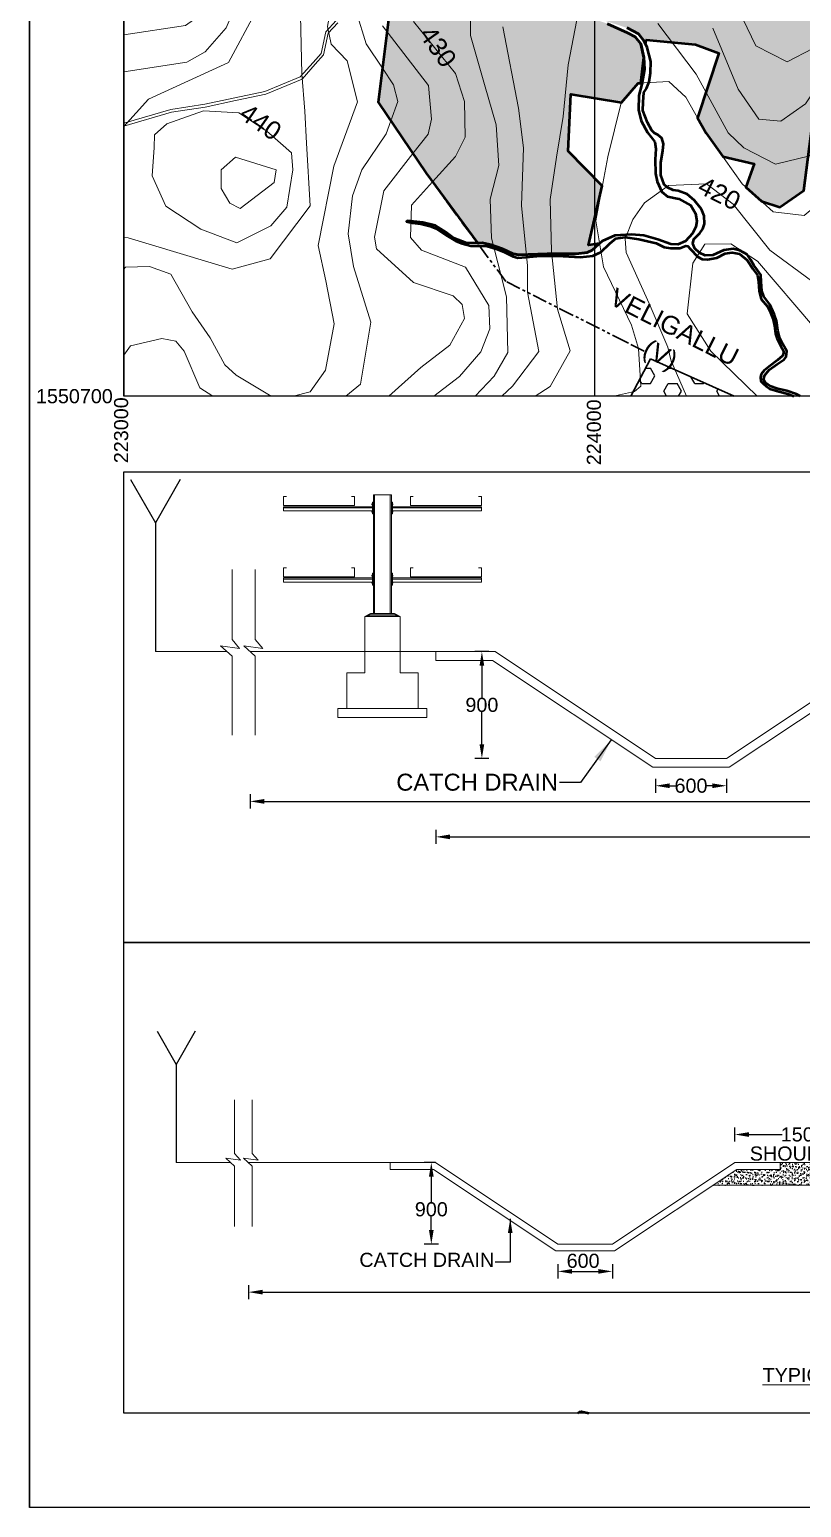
# Model space of a CAD drawing. Header units: metres. Extents: x 32505 to 230200, y 224018 to 1564544.
# Drawn here: x 222800 to 224439, y 1548340 to 1551479 of the extents above; entities that cross this region are included whole.
import ezdxf

# ---------------------------------------------------------------- set-up
doc = ezdxf.new("R2010")
doc.units = ezdxf.units.M
doc.header["$PDMODE"] = 1
doc.header["$PDSIZE"] = -15
doc.linetypes.add('PHANTOM2', pattern=[1.25, 0.625, -0.125, 0.125, -0.125, 0.125, -0.125])
for name, color, linetype, lineweight in [('10 M CONTOUR', 8, 'Continuous', 9), ('2 M CONTOUR', 254, 'Continuous', 9), ('STREAM', 141, 'Continuous', 0)]:
    doc.layers.add(name, color=color, linetype=linetype, lineweight=lineweight)
for name, color, linetype in [('CONTEXT', 44, 'Continuous'), ('G_CART TRACK', 252, 'Continuous'), ('GRID', 7, 'Continuous'), ('name power lines', 1, 'Continuous'), ('Names', 1, 'Continuous'), ('PROJECT BOUNDARY', 5, 'Continuous'), ('VILLAGE BOUNDARY', 6, 'Continuous'), ('VILLAGE NAMES', 6, 'Continuous')]:
    doc.layers.add(name, color=color, linetype=linetype)
doc.styles.get("Standard").update_dxf_attribs({"font": 'arial.ttf'})
doc.dimstyles.get("Standard").update_dxf_attribs({"dimtxt": 0.18, "dimasz": 0.18, "dimexe": 0.18, "dimexo": 0.0625, "dimgap": 0.09, "dimtad": 0, "dimtih": 1, "dimtoh": 1, "dimdec": 4, "dimzin": 0, "dimdsep": 46, "dimtxsty": 'Standard', "dimcen": 0.09, "dimadec": 0, "dimazin": 0, "dimtfac": 1, "dimtdec": 4, "dimtofl": 0, "dimtmove": 0, "dimatfit": 3, "dimfxl": 1, "dimtolj": 1, "dimtzin": 0, "dimarcsym": 0})

# ---------------------------------------------------------------- blocks, each defined once
blk = doc.blocks.new('*D73')
at = {"layer": 'Defpoints', "color": 0, "linetype": 'Continuous', "ltscale": 50, "transparency": 16777216}
for p in [(224129.1, 1549930.7), (224280.3, 1549930.7), (224129.1, 1549872.5)]:
    blk.add_point(p, dxfattribs=at)
at = {"layer": 'name power lines', "color": 0, "linetype": 'Continuous', "lineweight": -2, "ltscale": 50, "transparency": 16777216}
for p, q in [((224129.1, 1549887.5), (224129.1, 1549857.5)), ((224280.3, 1549887.5), (224280.3, 1549857.5))]:
    blk.add_line(p, q, dxfattribs=at)
at = {"layer": 'name power lines', "color": 7, "linetype": 'Continuous', "lineweight": -2, "ltscale": 50, "transparency": 16777216}
for p, q in [((224159.1, 1549872.5), (224171.5, 1549872.5)), ((224250.3, 1549872.5), (224238, 1549872.5))]:
    blk.add_line(p, q, dxfattribs=at)
at = {"layer": 'name power lines', "color": 7, "linetype": 'Continuous', "ltscale": 50, "transparency": 16777216}
for points in [[(224159.1, 1549877.5), (224159.1, 1549867.5), (224129.1, 1549872.5)], [(224250.3, 1549877.5), (224250.3, 1549867.5), (224280.3, 1549872.5)]]:
    blk.add_solid(points, dxfattribs=at)
at = {"layer": 'name power lines', "color": 0, "linetype": 'Continuous', "lineweight": 9, "ltscale": 50, "transparency": 16777216, "insert": (224204.7, 1549872.5), "char_height": 30, "attachment_point": 5}
blk.add_mtext('\\A1;600', dxfattribs=at)
blk = doc.blocks.new('*D74')
at = {"layer": 'Defpoints', "color": 0, "linetype": 'Continuous', "ltscale": 50, "transparency": 16777216}
for p in [(224620.5, 1550157.5), (223760.6, 1549930.7), (224204.7, 1549930.7)]:
    blk.add_point(p, dxfattribs=at)
at = {"layer": 'name power lines', "color": 0, "linetype": 'Continuous', "lineweight": -2, "ltscale": 50, "transparency": 16777216}
for p, q in [((223775.6, 1550157.5), (223745.6, 1550157.5)), ((223775.6, 1549930.7), (223745.6, 1549930.7))]:
    blk.add_line(p, q, dxfattribs=at)
at = {"layer": 'name power lines', "color": 7, "linetype": 'Continuous', "lineweight": -2, "ltscale": 50, "transparency": 16777216}
for p, q in [((223760.6, 1550127.5), (223760.6, 1550059.5)), ((223760.6, 1549960.7), (223760.6, 1550028.7))]:
    blk.add_line(p, q, dxfattribs=at)
at = {"layer": 'name power lines', "color": 7, "linetype": 'Continuous', "ltscale": 50, "transparency": 16777216}
for points in [[(223755.6, 1550127.5), (223765.6, 1550127.5), (223760.6, 1550157.5)], [(223755.6, 1549960.7), (223765.6, 1549960.7), (223760.6, 1549930.7)]]:
    blk.add_solid(points, dxfattribs=at)
at = {"layer": 'name power lines', "color": 0, "linetype": 'Continuous', "lineweight": 9, "ltscale": 50, "transparency": 16777216, "insert": (223760.6, 1550044.1), "char_height": 30, "attachment_point": 5}
blk.add_mtext('\\A1;900', dxfattribs=at)
blk = doc.blocks.new('*D77')
at = {"layer": 'Defpoints', "color": 0, "linetype": 'Continuous', "ltscale": 50, "transparency": 16777216}
for p in [(223268.3, 1550157.5), (227669.7, 1550157.5), (223268.3, 1549839.3)]:
    blk.add_point(p, dxfattribs=at)
at = {"layer": 'name power lines', "color": 0, "linetype": 'Continuous', "lineweight": -2, "ltscale": 50, "transparency": 16777216}
for p, q in [((223268.3, 1549854.3), (223268.3, 1549824.3)), ((227669.7, 1549854.3), (227669.7, 1549824.3))]:
    blk.add_line(p, q, dxfattribs=at)
at = {"layer": 'name power lines', "color": 7, "linetype": 'Continuous', "lineweight": -2, "ltscale": 50, "transparency": 16777216}
for p, q in [((223298.3, 1549839.3), (225502.9, 1549839.3)), ((227639.7, 1549839.3), (225940.3, 1549839.3))]:
    blk.add_line(p, q, dxfattribs=at)
at = {"layer": 'name power lines', "color": 7, "linetype": 'Continuous', "ltscale": 50, "transparency": 16777216}
for points in [[(223298.3, 1549844.3), (223298.3, 1549834.3), (223268.3, 1549839.3)], [(227639.7, 1549844.3), (227639.7, 1549834.3), (227669.7, 1549839.3)]]:
    blk.add_solid(points, dxfattribs=at)
at = {"layer": 'name power lines', "color": 0, "linetype": 'Continuous', "lineweight": 9, "ltscale": 50, "transparency": 16777216, "insert": (225721.6, 1549839.3), "char_height": 30, "width": 455.667, "attachment_point": 5}
blk.add_mtext("\\A1;25000 (SECTION 'A-A')", dxfattribs=at)
blk = doc.blocks.new('TYPICAL CROSS SECTION')
at = {"color": 7, "lineweight": -2}
for p, q in [((3833.9, 648), (3907.1, 519.4)), ((3980.4, 648), (3907.1, 519.4)), ((3907.1, 519.4), (3907.1, 140))]:
    blk.add_line(p, q, dxfattribs=at)
at = {"color": 7, "linetype": 'Continuous', "lineweight": 9, "ltscale": 50}
for p, q in [((2945.3, 570.7), (2945.3, 597)), ((2945.3, 597), (2954, 597)), ((3155.3, 570.7), (2945.3, 570.7)), ((3207.8, 567.2), (2945.3, 567.2)), ((2945.3, 567.2), (2945.3, 555)), ((3155.3, 597), (3146.5, 597)), ((3155.3, 570.7), (3155.3, 597)), ((3206.5, 572.5), (3206.5, 575.8)), ((3206.5, 575.8), (3207.8, 575.8)), ((3207.8, 572.5), (3206.5, 572.5)), ((3207.8, 581.2), (3211.3, 581.2)), ((3207.8, 546.2), (3207.8, 581.2)), ((3207.8, 575.8), (3207.8, 572.5)), ((3207.8, 574.9), (3211.3, 574.9)), ((3207.8, 573.4), (3211.3, 573.4)), ((3211.3, 250.5), (3211.3, 602.2)), ((3211.3, 602.2), (3263.8, 602.2)), ((3211.3, 602.2), (3263.8, 602.2)), ((3211.3, 250.5), (3211.3, 602.2)), ((3211.3, 581.2), (3211.3, 546.2)), ((3214.4, 250.5), (3214.4, 602.2)), ((3260.6, 602.2), (3260.6, 250.5)), ((3263.8, 250.5), (3263.8, 602.2)), ((3263.8, 602.2), (3263.8, 250.5)), ((3267.3, 581.2), (3263.8, 581.2)), ((3263.8, 581.2), (3263.8, 546.2)), ((3267.3, 574.9), (3263.8, 574.9)), ((3267.3, 573.4), (3263.8, 573.4)), ((3267.3, 546.2), (3267.3, 581.2)), ((3268.5, 575.8), (3267.3, 575.8)), ((3267.3, 575.8), (3267.3, 572.5)), ((3267.3, 572.5), (3268.5, 572.5)), ((3267.3, 567.2), (3529.8, 567.2)), ((3268.5, 572.5), (3268.5, 575.8)), ((3319.8, 570.7), (3319.8, 597)), ((3319.8, 597), (3328.5, 597)), ((3319.8, 570.7), (3529.8, 570.7)), ((3529.8, 597), (3521, 597)), ((3529.8, 570.7), (3529.8, 597)), ((3529.8, 567.2), (3529.8, 555)), ((3207.8, 563.7), (2945.3, 563.7)), ((3207.8, 555), (2945.3, 555)), ((3207.8, 555), (3206.5, 555)), ((3206.5, 555), (3206.5, 551.7)), ((3206.5, 551.7), (3207.8, 551.7)), ((3207.8, 551.7), (3207.8, 555)), ((3207.8, 554.1), (3211.3, 554.1)), ((3207.8, 552.6), (3211.3, 552.6)), ((3211.3, 546.2), (3207.8, 546.2)), ((3267.3, 554.1), (3263.8, 554.1)), ((3267.3, 552.6), (3263.8, 552.6)), ((3263.8, 546.2), (3267.3, 546.2)), ((3267.3, 563.7), (3529.8, 563.7)), ((3267.3, 555), (3529.8, 555)), ((3267.3, 555), (3268.5, 555)), ((3267.3, 551.7), (3267.3, 555)), ((3268.5, 551.7), (3267.3, 551.7)), ((3268.5, 555), (3268.5, 551.7)), ((2945.3, 360.7), (2945.3, 387)), ((2945.3, 387), (2954, 387)), ((3155.3, 360.7), (2945.3, 360.7)), ((3207.8, 357.2), (2945.3, 357.2)), ((2945.3, 357.2), (2945.3, 345)), ((3207.8, 353.7), (2945.3, 353.7)), ((3155.3, 387), (3146.5, 387)), ((3155.3, 360.7), (3155.3, 387)), ((3206.5, 362.5), (3206.5, 365.8)), ((3206.5, 365.8), (3207.8, 365.8)), ((3207.8, 362.5), (3206.5, 362.5)), ((3207.8, 371.2), (3211.3, 371.2)), ((3207.8, 336.2), (3207.8, 371.2)), ((3207.8, 365.8), (3207.8, 362.5)), ((3207.8, 364.9), (3211.3, 364.9)), ((3207.8, 363.4), (3211.3, 363.4)), ((3211.3, 371.2), (3211.3, 336.2)), ((3267.3, 371.2), (3263.8, 371.2)), ((3263.8, 371.2), (3263.8, 336.2)), ((3267.3, 364.9), (3263.8, 364.9)), ((3267.3, 363.4), (3263.8, 363.4)), ((3267.3, 336.2), (3267.3, 371.2)), ((3268.5, 365.8), (3267.3, 365.8)), ((3267.3, 365.8), (3267.3, 362.5)), ((3267.3, 362.5), (3268.5, 362.5)), ((3267.3, 357.2), (3529.8, 357.2)), ((3267.3, 353.7), (3529.8, 353.7)), ((3268.5, 362.5), (3268.5, 365.8)), ((3319.8, 360.7), (3319.8, 387)), ((3319.8, 387), (3328.5, 387)), ((3319.8, 360.7), (3529.8, 360.7)), ((3529.8, 387), (3521, 387)), ((3529.8, 360.7), (3529.8, 387)), ((3529.8, 357.2), (3529.8, 345)), ((3207.8, 345), (2945.3, 345)), ((3207.8, 345), (3206.5, 345)), ((3206.5, 345), (3206.5, 341.7)), ((3206.5, 341.7), (3207.8, 341.7)), ((3207.8, 341.7), (3207.8, 345)), ((3207.8, 344.1), (3211.3, 344.1)), ((3207.8, 342.6), (3211.3, 342.6)), ((3211.3, 336.2), (3207.8, 336.2)), ((3267.3, 344.1), (3263.8, 344.1)), ((3267.3, 342.6), (3263.8, 342.6)), ((3263.8, 336.2), (3267.3, 336.2)), ((3267.3, 345), (3529.8, 345)), ((3267.3, 345), (3268.5, 345)), ((3267.3, 341.7), (3267.3, 345)), ((3268.5, 341.7), (3267.3, 341.7)), ((3268.5, 345), (3268.5, 341.7)), ((3185, 243.5), (3202.5, 252.2)), ((3185, 77.2), (3185, 243.5)), ((3185, 243.5), (3290, 243.5)), ((3192.4, 245.2), (3202.9, 250.5)), ((3192.4, 245.2), (3282.6, 245.2)), ((3272.5, 252.2), (3202.5, 252.2)), ((3272.1, 250.5), (3202.9, 250.5)), ((3263.8, 250.5), (3211.3, 250.5)), ((3282.6, 245.2), (3272.1, 250.5)), ((3290, 243.5), (3272.5, 252.2)), ((3290, 77.2), (3290, 243.5)), ((3106.3, -27.8), (3368.8, -27.8)), ((3106.3, -54), (3106.3, -27.8)), ((3368.8, -27.8), (3368.8, -54)), ((3106.3, -54), (3368.8, -54))]:
    blk.add_line(p, q, dxfattribs=at)
at = {"color": 7, "linetype": 'Continuous', "lineweight": 9, "ltscale": 190}
for p, q in [((2222.5, -175), (1750, 140)), ((2432.5, -175), (2905, 140)), ((2905, 140), (3080, 140)), ((3080, 140), (3080, 113.8)), ((2214.6, -201.2), (1742.1, 113.8)), ((2440.5, -201.2), (2913, 113.8)), ((2913, 113.8), (3080, 113.8)), ((2214.6, -201.2), (2440.5, -201.2)), ((2222.5, -175), (2432.5, -175))]:
    blk.add_line(p, q, dxfattribs=at)
at = {"color": 7, "lineweight": 9}
for p, q in [((3185, 77.2), (3132.5, 77.2)), ((3132.5, -27.8), (3132.5, 77.2)), ((3342.5, 77.2), (3290, 77.2)), ((3342.5, -27.8), (3342.5, 77.2))]:
    blk.add_line(p, q, dxfattribs=at)
at = {"layer": 'name power lines', "color": 7, "linetype": 'Continuous', "lineweight": 9, "ltscale": 190}
for p, q in [((3612.9, 382.3), (3612.9, 175.5)), ((3681.1, 382.3), (3681.1, 175.5)), ((3612.9, 175.5), (3590.8, 149)), ((3681.1, 175.5), (3659, 149)), ((3080, 140), (3628.1, 140)), ((3590.8, 149), (3646.6, 156.5)), ((3646.6, 156.5), (3612.9, 126.5)), ((3659, 149), (3714.8, 156.5)), ((3714.8, 156.5), (3681.1, 126.5)), ((3612.9, 126.5), (3612.9, -106.7)), ((3681.1, 126.5), (3681.1, -106.7))]:
    blk.add_line(p, q, dxfattribs=at)
at = {"layer": 'name power lines', "color": 7, "linetype": 'Continuous', "lineweight": 9, "ltscale": 50}
blk.add_line((3696.3, 140), (3907.1, 140), dxfattribs=at)
blk = doc.blocks.new('*D81')
at = {"layer": 'Defpoints', "color": 0, "linetype": 'Continuous', "ltscale": 50, "transparency": 16777216}
for p in [(223662.9, 1550157.5), (228176.1, 1550157.5), (223662.9, 1549763.9)]:
    blk.add_point(p, dxfattribs=at)
at = {"layer": 'name power lines', "color": 0, "linetype": 'Continuous', "lineweight": -2, "ltscale": 50, "transparency": 16777216}
for p, q in [((223662.9, 1549778.9), (223662.9, 1549748.9)), ((228176.1, 1549778.9), (228176.1, 1549748.9))]:
    blk.add_line(p, q, dxfattribs=at)
at = {"layer": 'name power lines', "color": 7, "linetype": 'Continuous', "lineweight": -2, "ltscale": 50, "transparency": 16777216}
for p, q in [((223692.9, 1549763.9), (225496.8, 1549763.9)), ((228146.1, 1549763.9), (225934.1, 1549763.9))]:
    blk.add_line(p, q, dxfattribs=at)
at = {"layer": 'name power lines', "color": 7, "linetype": 'Continuous', "ltscale": 50, "transparency": 16777216}
for points in [[(223692.9, 1549768.9), (223692.9, 1549758.9), (223662.9, 1549763.9)], [(228146.1, 1549768.9), (228146.1, 1549758.9), (228176.1, 1549763.9)]]:
    blk.add_solid(points, dxfattribs=at)
at = {"layer": 'name power lines', "color": 0, "linetype": 'Continuous', "lineweight": 9, "ltscale": 50, "transparency": 16777216, "insert": (225715.4, 1549763.9), "char_height": 30, "attachment_point": 5}
blk.add_mtext("\\A1;25000 (SECTION 'B-B')", dxfattribs=at)
blk = doc.blocks.new('KK')
h = blk.add_hatch()
h.set_pattern_fill('AR-SAND', color=17)
h.set_pattern_definition([(37.5, (-85223.823, -602883.481), (-0.56001095, 17.1294633), [0, -13.5128, 0, -15.113, 0, -14.44625]), (7.5, (-85223.823, -602883.48), (15.7333149, 25.0888785), [0, -7.2898, 0, -12.1793, 0, -4.66725]), (327.5, (-85234.757, -602883.481), (27.68473296, 0.05030146), [0, -4.445, 0, -16.002, 0, -20.8915]), (317.5, (-85234.757, -602883.48), (26.7244758, 7.8025263), [0, -2.2225, 0, -10.4902, 0, -12.0015])])
h.paths.add_polyline_path([(1742.1, 113.8), (1575, 113.8), (1575, 140), (1225, 140), (1225, 117.5), (1225, 52.5), (1833.9, 52.5)])
at = {"color": 7, "lineweight": -2}
for p, q in [((3833.9, 648), (3907.1, 519.4)), ((3980.4, 648), (3907.1, 519.4)), ((3907.1, 519.4), (3907.1, 140))]:
    blk.add_line(p, q, dxfattribs=at)
at = {"color": 7, "linetype": 'Continuous', "lineweight": 9, "ltscale": 190}
for p, q in [((1750, 140), (1575, 140)), ((1575, 140), (1575, 113.8)), ((2222.5, -175), (1750, 140)), ((2432.5, -175), (2905, 140)), ((2905, 140), (3080, 140)), ((3080, 140), (3080, 113.8)), ((1742.1, 113.8), (1575, 113.8)), ((2214.6, -201.2), (1742.1, 113.8)), ((2440.5, -201.2), (2913, 113.8)), ((2913, 113.8), (3080, 113.8)), ((2214.6, -201.2), (2440.5, -201.2)), ((2222.5, -175), (2432.5, -175))]:
    blk.add_line(p, q, dxfattribs=at)
at = {"layer": 'name power lines', "color": 7, "linetype": 'Continuous', "lineweight": 9, "ltscale": 190}
for p, q in [((3612.9, 382.3), (3612.9, 175.5)), ((3681.1, 382.3), (3681.1, 175.5)), ((3612.9, 175.5), (3590.8, 149)), ((3681.1, 175.5), (3659, 149)), ((1575, 140), (1225, 140)), ((3080, 140), (3628.1, 140)), ((3590.8, 149), (3646.6, 156.5)), ((3646.6, 156.5), (3612.9, 126.5)), ((3612.9, 126.5), (3612.9, -106.7)), ((3659, 149), (3714.8, 156.5)), ((3714.8, 156.5), (3681.1, 126.5)), ((3681.1, 126.5), (3681.1, -106.7)), ((-1881.2, 52.5), (1833.9, 52.5))]:
    blk.add_line(p, q, dxfattribs=at)
at = {"layer": 'name power lines', "color": 7, "linetype": 'Continuous', "lineweight": 9, "ltscale": 50}
blk.add_line((3696.3, 140), (3907.1, 140), dxfattribs=at)
blk = doc.blocks.new('*D93')
at = {"layer": 'Defpoints', "color": 0, "linetype": 'Continuous', "ltscale": 50, "transparency": 16777216}
for p in [(223922.2, 1548898.8), (224037.7, 1548898.8), (224037.7, 1548841)]:
    blk.add_point(p, dxfattribs=at)
at = {"layer": 'name power lines', "color": 0, "linetype": 'Continuous', "lineweight": -2, "ltscale": 50, "transparency": 16777216}
for p, q in [((223922.2, 1548856), (223922.2, 1548826)), ((224037.7, 1548856), (224037.7, 1548826))]:
    blk.add_line(p, q, dxfattribs=at)
at = {"layer": 'name power lines', "color": 7, "linetype": 'Continuous', "lineweight": -2, "ltscale": 50, "transparency": 16777216}
blk.add_line((223952.2, 1548841), (224007.7, 1548841), dxfattribs=at)
at = {"layer": 'name power lines', "color": 7, "linetype": 'Continuous', "ltscale": 50, "transparency": 16777216}
for points in [[(223952.2, 1548846), (223952.2, 1548836), (223922.2, 1548841)], [(224007.7, 1548846), (224007.7, 1548836), (224037.7, 1548841)]]:
    blk.add_solid(points, dxfattribs=at)
at = {"layer": 'name power lines', "color": 0, "linetype": 'Continuous', "lineweight": 9, "ltscale": 50, "transparency": 16777216, "insert": (223975.6, 1548863.3), "char_height": 30, "attachment_point": 5}
blk.add_mtext('\\A1;600', dxfattribs=at)
blk = doc.blocks.new('*D94')
at = {"layer": 'Defpoints', "color": 0, "linetype": 'Continuous', "ltscale": 50, "transparency": 16777216}
for p in [(224586.4, 1549131.7), (224297.6, 1549072.1), (224586.4, 1549072.1)]:
    blk.add_point(p, dxfattribs=at)
at = {"layer": 'name power lines', "color": 0, "linetype": 'Continuous', "lineweight": -2, "ltscale": 50, "transparency": 16777216}
for p, q in [((224297.6, 1549116.7), (224297.6, 1549146.7)), ((224586.4, 1549116.7), (224586.4, 1549146.7))]:
    blk.add_line(p, q, dxfattribs=at)
at = {"layer": 'name power lines', "color": 7, "linetype": 'Continuous', "lineweight": -2, "ltscale": 50, "transparency": 16777216}
for p, q in [((224327.6, 1549131.7), (224398.6, 1549131.7)), ((224556.4, 1549131.7), (224485.4, 1549131.7))]:
    blk.add_line(p, q, dxfattribs=at)
at = {"layer": 'name power lines', "color": 7, "linetype": 'Continuous', "ltscale": 50, "transparency": 16777216}
for points in [[(224327.6, 1549136.7), (224327.6, 1549126.7), (224297.6, 1549131.7)], [(224556.4, 1549136.7), (224556.4, 1549126.7), (224586.4, 1549131.7)]]:
    blk.add_solid(points, dxfattribs=at)
at = {"layer": 'name power lines', "color": 0, "linetype": 'Continuous', "lineweight": 9, "ltscale": 50, "transparency": 16777216, "insert": (224442, 1549131.7), "char_height": 30, "attachment_point": 5}
blk.add_mtext('\\A1;1500', dxfattribs=at)
blk = doc.blocks.new('*D99')
at = {"layer": 'Defpoints', "color": 0, "linetype": 'Continuous', "ltscale": 50, "transparency": 16777216}
for p in [(223662.4, 1549072.1), (223653.2, 1548898.8), (223980, 1548898.8)]:
    blk.add_point(p, dxfattribs=at)
at = {"layer": 'name power lines', "color": 0, "linetype": 'Continuous', "lineweight": -2, "ltscale": 50, "transparency": 16777216}
for p, q in [((223662.4, 1549072.1), (223638.2, 1549072.1)), ((223668.2, 1548898.8), (223638.2, 1548898.8))]:
    blk.add_line(p, q, dxfattribs=at)
at = {"layer": 'name power lines', "color": 7, "linetype": 'Continuous', "lineweight": -2, "ltscale": 50, "transparency": 16777216}
for p, q in [((223653.2, 1549042.1), (223653.2, 1548988.1)), ((223653.2, 1548928.8), (223653.2, 1548957.3))]:
    blk.add_line(p, q, dxfattribs=at)
at = {"layer": 'name power lines', "color": 7, "linetype": 'Continuous', "ltscale": 50, "transparency": 16777216}
for points in [[(223648.2, 1549042.1), (223658.2, 1549042.1), (223653.2, 1549072.1)], [(223648.2, 1548928.8), (223658.2, 1548928.8), (223653.2, 1548898.8)]]:
    blk.add_solid(points, dxfattribs=at)
at = {"layer": 'name power lines', "color": 0, "linetype": 'Continuous', "lineweight": 9, "ltscale": 50, "transparency": 16777216, "insert": (223653.2, 1548972.7), "char_height": 30, "attachment_point": 5}
blk.add_mtext('\\A1;900', dxfattribs=at)
blk = doc.blocks.new('*D100')
at = {"layer": 'Defpoints', "color": 0, "linetype": 'Continuous', "ltscale": 50, "transparency": 16777216}
for p in [(223264.7, 1549072.1), (227855.8, 1549072.9), (227855.8, 1548796.9)]:
    blk.add_point(p, dxfattribs=at)
at = {"layer": 'name power lines', "color": 0, "linetype": 'Continuous', "lineweight": -2, "ltscale": 50, "transparency": 16777216}
for p, q in [((223264.7, 1548811.9), (223264.7, 1548781.9)), ((227855.8, 1548811.9), (227855.8, 1548781.9))]:
    blk.add_line(p, q, dxfattribs=at)
at = {"layer": 'name power lines', "color": 7, "linetype": 'Continuous', "lineweight": -2, "ltscale": 50, "transparency": 16777216}
for p, q in [((223294.7, 1548796.9), (225155.1, 1548796.9)), ((227825.8, 1548796.9), (225596.5, 1548796.9))]:
    blk.add_line(p, q, dxfattribs=at)
at = {"layer": 'name power lines', "color": 7, "linetype": 'Continuous', "ltscale": 50, "transparency": 16777216}
for points in [[(223294.7, 1548801.9), (223294.7, 1548791.9), (223264.7, 1548796.9)], [(227825.8, 1548801.9), (227825.8, 1548791.9), (227855.8, 1548796.9)]]:
    blk.add_solid(points, dxfattribs=at)
at = {"layer": 'name power lines', "color": 0, "linetype": 'Continuous', "lineweight": 9, "ltscale": 50, "transparency": 16777216, "insert": (225375.8, 1548796.9), "char_height": 30, "width": 499.054, "attachment_point": 5}
blk.add_mtext("\\A1;50000 (SECTION 'C-C')", dxfattribs=at)

msp = doc.modelspace()

# ---------------------------------------------------------------- hatches: boundary and pattern name
at = {"true_color": 0xcd2027}
h = msp.add_hatch(dxfattribs=at)
h.set_pattern_fill('HEX', color=242, scale=150)
h.set_pattern_definition([(0, (0, 0), (0, 32.47595264), [18.75, -37.5]), (120, (0, 0), (-28.125, -16.2379763), [18.75, -37.5]), (60, (18.75, 0), (-28.125, 16.2379763), [18.75, -37.5])])
h.paths.add_polyline_path([(224077.2, 1550700), (224296.5, 1550700), (224119, 1550779)])
at = {"layer": 'STREAM', "true_color": 0xffffdb}
h = msp.add_hatch(color=7, dxfattribs=at)
h.dxf.hatch_style = 1
h.paths.add_polyline_path([(224685.7, 1551811.7), (224691.4, 1551744.8), (224771.5, 1551722.9), (224837.9, 1551738.5), (224868.6, 1551771.4), (224961.9, 1551804), (224963.7, 1551806.2), (224965.8, 1551851.1), (224927.3, 1551888.6), (224844.5, 1551917.8), (224808.1, 1551852.8), (224716.9, 1551849.6), (224794.5, 1551943.8), (224714.1, 1551994.4), (224705.3, 1551992.1), (224705.1, 1552000.1), (224685.4, 1552012.5), (224611.1, 1552058.3), (224549.9, 1552093.9), (224510.8, 1552133), (224502.3, 1552187.3), (224518.6, 1552201.2), (223667.8, 1552201.2), (223666.6, 1552191.2), (223641.4, 1552191.2), (223605.2, 1551862.5), (223585.8, 1551703.5), (223569.5, 1551557.1), (223540.3, 1551324.5), (223642.4, 1551173.6), (223751.5, 1551025.5), (223761.4, 1551025.7), (223780.6, 1551021.2), (223804.6, 1551013), (223826.7, 1551002.4), (223838.8, 1551000.2), (223899.4, 1551002.6), (223960.9, 1551002.6), (223984.3, 1551005), (223994.6, 1551010), (224010.3, 1551024), (224010.3, 1551024.2), (223987, 1551020.4), (224016.1, 1551146.8), (223943.9, 1551220.4), (223949.4, 1551341.4), (224057.2, 1551324.1), (224092.7, 1551364.7), (224097.9, 1551365), (224104.7, 1551419.7), (224098, 1551448.1), (224085.8, 1551463.4), (224069.8, 1551471.9), (224027.4, 1551491.1), (223986.7, 1551505), (223959.2, 1551512.5), (223938.1, 1551514.7), (223910.4, 1551509.8), (223888.7, 1551502.8), (223875.2, 1551505.5), (223864.9, 1551510.9), (223851.3, 1551524.4), (223829.7, 1551529.3), (223808, 1551533.1), (223777.6, 1551534.2), (223753.2, 1551536.3), (223726.1, 1551535.8), (223700.7, 1551532.6), (223672.5, 1551529.8), (223649.7, 1551532), (223680.4, 1551536.7), (223710.9, 1551542.1), (223744.8, 1551541.8), (223784.5, 1551538.4), (223824.5, 1551537.4), (223843.1, 1551531.4), (223858, 1551525.3), (223872.6, 1551513.8), (223880.7, 1551510.4), (223889.2, 1551511.1), (223903, 1551515.4), (223921.6, 1551519.4), (223947.9, 1551521.1), (223964.8, 1551518.4), (223985.4, 1551510.2), (224023.1, 1551497.1), (224069.2, 1551482.1), (224093.1, 1551469.7), (224105.6, 1551454.2), (224108.2, 1551448.3), (224109.3, 1551457.1), (224214.1, 1551447), (224263.7, 1551428.4), (224218.4, 1551291.3), (224236.9, 1551258.8), (224272.1, 1551209.3), (224338.7, 1551193.4), (224321.2, 1551144.1), (224354.4, 1551114), (224393.7, 1551101.6), (224444.1, 1551136.7), (224470.9, 1551346), (224482.7, 1551529.5), (224575.5, 1551722.9), (224613.2, 1551807.6)])

# ---------------------------------------------------------------- linework, layer by layer
at = {"color": 1, "lineweight": 50, "flags": 128}
for points in [[(223569.5, 1551557.1), (223540.3, 1551324.5), (223642.4, 1551173.6), (223751.5, 1551025.5), (223761.4, 1551025.7), (223780.6, 1551021.2), (223804.6, 1551013), (223826.7, 1551002.4), (223838.8, 1551000.2), (223899.4, 1551002.6), (223960.9, 1551002.6), (223984.3, 1551005), (223994.6, 1551010), (224010.3, 1551024), (224010.3, 1551024.2), (223987, 1551020.4), (224016.1, 1551146.8), (223943.9, 1551220.4), (223949.4, 1551341.4), (224057.2, 1551324.1), (224092.7, 1551364.7), (224097.9, 1551365), (224104.7, 1551419.7), (224098, 1551448.1), (224085.8, 1551463.4), (224069.8, 1551471.9), (224027.4, 1551491.1)], [(224069.2, 1551482.1), (224093.1, 1551469.7), (224105.6, 1551454.2), (224108.2, 1551448.3), (224109.3, 1551457.1), (224214.1, 1551447), (224263.7, 1551428.4), (224218.4, 1551291.3), (224236.9, 1551258.8), (224272.1, 1551209.3), (224338.7, 1551193.4), (224321.2, 1551144.1), (224354.4, 1551114), (224393.7, 1551101.6), (224444.1, 1551136.7), (224470.9, 1551346), (224482.7, 1551529.5)]]:
    msp.add_lwpolyline(points, dxfattribs=at)
for points in [[(223000, 1550539.6), (228217.3, 1550539.6), (228217.3, 1549539.6), (223000, 1549539.6)], [(223000, 1549539.6), (228217.3, 1549539.6), (228217.3, 1548539.6), (223000, 1548539.6)]]:
    msp.add_lwpolyline(points, close=True)
at = {"layer": '10 M CONTOUR'}
for points in [[(224167, 1550765, 420), (224162.8, 1550774.5, 420), (224155.8, 1550804.2, 420), (224116.1, 1550896.9, 420), (224066.7, 1551004.9, 420), (224064.6, 1551034.3, 420), (224081.2, 1551075.5, 420), (224105.8, 1551111, 420), (224157.1, 1551147.8, 420), (224237.5, 1551150.7, 420), (224294, 1551107.9, 420), (224371.8, 1551009.8, 420), (224460.4, 1550944.9, 420), (224528.5, 1550964, 420), (224560.5, 1551005.6, 420), (224561.4, 1551172.4, 420), (224572.1, 1551289.6, 420), (224585.9, 1551334.4, 420), (224618.1, 1551365.3, 420), (224773.6, 1551302, 420), (224908.1, 1551268.1, 420), (224995.3, 1551301.1, 0), (225040.3, 1551405.6, 420), (225060.9, 1551523.6, 420)], [(223655.8, 1551155, 430), (223704.3, 1551209, 430), (223725.4, 1551250.4, 430), (223723.7, 1551326.1, 430), (223704.5, 1551385.3, 430), (223615.3, 1551496, 430)], [(223359.1, 1551180.5, 440), (223356.4, 1551217.1, 440), (223303.7, 1551263.2, 440), (223244.5, 1551301.6, 440), (223169.5, 1551306, 440), (223091.7, 1551278.3, 440), (223065.4, 1551255.1, 440), (223064.9, 1551227.9, 440), (223060.2, 1551167.7, 440), (223089.7, 1551103.4, 440), (223163.6, 1551054.6, 440), (223240.4, 1551025.8, 440), (223312.2, 1551061.6, 440), (223346.5, 1551101.6, 440), (223359.1, 1551180.5, 440)], [(223658.5, 1550700, 430), (223713, 1550742.1, 430), (223758.4, 1550794.5, 430), (223777.5, 1550843.1, 430), (223775.3, 1550892.9, 430), (223726, 1550974.2, 430), (223632.6, 1551010.1, 430), (223609.1, 1551037.2, 430), (223611.4, 1551105.5, 430), (223655.8, 1551155, 430)], [(224195.5, 1550700, 420), (224167, 1550765, 420)]]:
    msp.add_polyline3d(points, dxfattribs=at)
at = {"layer": '2 M CONTOUR'}
for points, elevation in [([(223609.1, 1551899), (223468.5, 1551882.8), (223322.6, 1551803.1), (223266, 1551712.7), (223243, 1551639.1), (223165.1, 1551511.5), (223131, 1551487.1), (223000, 1551467.5)], 434), ([(223359.5, 1550700), (223395.7, 1550709.3), (223428.5, 1550755.3), (223446.8, 1550853.7), (223429.5, 1550944.7), (223412.7, 1551019.9), (223446.5, 1551188.3), (223496.3, 1551324.9), (223474.6, 1551412.4), (223440.6, 1551448), (223432.8, 1551484.9), (223476.4, 1551720.7), (223438.6, 1551752.9), (223393.1, 1551751.5), (223321.7, 1551724), (223217.5, 1551482.4), (223172.9, 1551431.6), (223134.2, 1551409.4), (223000, 1551389.1)], 436), ([(223000, 1550970.1), (223003.4, 1550974.1), (223054.6, 1550975.2), (223099.8, 1550959.1), (223145.2, 1550879.2), (223183.5, 1550824.2), (223214.8, 1550766.4), (223239, 1550744.5), (223312.8, 1550700)], 436)]:
    msp.add_lwpolyline(points, dxfattribs=dict(at, elevation=elevation))
for points in [[(223549.3, 1551396.5, 434), (223515, 1551448.6, 434), (223494.6, 1551514.8, 434), (223502.7, 1551595.1, 434), (223566.4, 1551801.1, 434), (223593.5, 1551821.2, 434)], [(223800.9, 1550958.1, 428), (223781.1, 1551035.4, 428), (223778.1, 1551118.6, 428), (223796.6, 1551189.7, 428), (223791.1, 1551276, 428), (223766.5, 1551362.3, 428), (223736.2, 1551466.3, 428), (223735.5, 1551568.6, 428)], [(224296.6, 1551539.6, 428), (224342.5, 1551444.4, 428), (224408.8, 1551410.2, 428), (224463.5, 1551438.8, 428), (224541.1, 1551562.6, 428)], [(223395.7, 1551104, 438), (223388, 1551237.6, 438), (223384.3, 1551305.6, 438), (223378.3, 1551384.7, 438), (223375.5, 1551508.9, 438), (223340.4, 1551541.6, 438), (223282.4, 1551520.4, 438), (223222.3, 1551408.8, 438), (223052.9, 1551330.9, 438), (223000, 1551272.8, 438)], [(224134.5, 1551491.4, 424), (224215.7, 1551383.7, 424), (224283.3, 1551259.2, 424), (224317.1, 1551227.8, 424), (224384.2, 1551193, 424), (224456.8, 1551210.8, 424), (224539.5, 1551409.4, 424), (224614.9, 1551453.7, 424), (224693.9, 1551441, 424), (224778.2, 1551385.5, 424), (224813.4, 1551376.9, 424), (224852.8, 1551379.4, 424), (224896.3, 1551407.5, 424), (224938.7, 1551467.3, 424), (224939.8, 1551521, 424)], [(224251.3, 1551481.8, 426), (224304.6, 1551352.1, 426), (224348.6, 1551288.7, 426), (224395.4, 1551284.4, 426), (224447.6, 1551321, 426), (224540.3, 1551461, 426), (224616.5, 1551513.4, 426)], [(223614.2, 1551215.2, 432), (223646.6, 1551256.7, 432), (223653.9, 1551288.1, 432), (223647.4, 1551359.9, 432), (223549.4, 1551486.9, 432)], [(223857.7, 1550920.6, 426), (223857.7, 1550976.9, 426), (223844.6, 1551104.9, 426), (223848.7, 1551227.4, 426), (223838.2, 1551311.4, 426), (223804.8, 1551484.7, 426)], [(223921.4, 1550884.7, 424), (223908.6, 1551008.3, 424), (223905.7, 1551117.5, 424), (223919.3, 1551208, 424), (223932.9, 1551293.9, 424), (223943.6, 1551404.1, 424), (223962, 1551499.2, 424)], [(224093.2, 1550801.6, 422), (224078.5, 1550850.5, 422), (224018.6, 1550974.4, 422), (224002.3, 1551072.2, 422), (224028.4, 1551208.5, 422), (224056.2, 1551323, 422), (224092.7, 1551364.7, 422), (224157.3, 1551368.7, 422), (224193.5, 1551335.2, 422), (224236.9, 1551258.8, 422), (224313.3, 1551151.2, 422), (224378.9, 1551091.7, 422), (224445.3, 1551083.5, 422), (224499.2, 1551128.7, 422), (224544.2, 1551332.9, 422), (224608.8, 1551406.1, 422), (224684.2, 1551401.3, 422), (224778.9, 1551341.9, 422), (224850.8, 1551324.3, 422), (224972.5, 1551407.9, 422), (224999.6, 1551487.7, 422)], [(223567.1, 1551284.9, 434), (223581.8, 1551325.6, 434), (223572.6, 1551361.2, 434), (223549.3, 1551396.5, 434)], [(223471.6, 1550700, 434), (223502.5, 1550725.4, 434), (223525.1, 1550857.3, 434), (223488, 1550975.1, 434), (223476.6, 1551045, 434), (223485.5, 1551125.6, 434), (223506, 1551180.6, 434), (223557.2, 1551257.5, 434), (223567.1, 1551284.9, 434)], [(223323.6, 1551180.5, 442), (223237.6, 1551207.9, 442), (223207.2, 1551180.4, 442), (223207, 1551141.2, 442), (223225.3, 1551110.2, 442), (223247.2, 1551098.7, 442), (223319.8, 1551154.1, 442), (223323.6, 1551180.5, 442)], [(223563.2, 1550700, 432), (223631.1, 1550761.1, 432), (223692.3, 1550808.4, 432), (223723.8, 1550865.2, 432), (223718.9, 1550894.7, 432), (223699.7, 1550913, 432), (223615.3, 1550941.3, 432), (223536.5, 1551012.7, 432), (223532.9, 1551037.4, 432), (223552.6, 1551136.2, 432), (223614.2, 1551215.2, 432)], [(223000, 1551037.1, 438), (223009.2, 1551036.3, 438), (223230, 1550969.5, 438), (223311.3, 1550991.7, 438), (223395.7, 1551104, 438)], [(224345.1, 1550700, 418), (224246.9, 1550795.5, 418), (224196.8, 1550875, 418), (224208.7, 1550982.7, 418), (224234, 1551022.6, 418), (224289.4, 1551023.3, 418), (224345.6, 1550986.4, 418), (224466.8, 1550845.2, 418), (224573.6, 1550765.8, 418), (224633.9, 1550734.9, 418)], [(223746.1, 1550700, 428), (223786.5, 1550742.2, 428), (223815.8, 1550792.8, 428), (223813, 1550911.1, 428), (223800.9, 1550958.1, 428)], [(223803.1, 1550700, 426), (223825.5, 1550721, 426), (223881.6, 1550794.7, 426), (223857.7, 1550920.6, 426)], [(223873.5, 1550700, 424), (223905.3, 1550720.3, 424), (223947.9, 1550796, 424), (223921.4, 1550884.7, 424)], [(223000, 1550786.9, 434), (223014.5, 1550806.8, 434), (223081.1, 1550822.8, 434), (223110.8, 1550816.6, 434), (223128.1, 1550795.6, 434), (223161.3, 1550717.6, 434), (223188.9, 1550700, 434)], [(224040.2, 1550700, 422), (224085, 1550709.9, 422), (224098.1, 1550721.4, 422), (224093.2, 1550801.6, 422)]]:
    msp.add_polyline3d(points, dxfattribs=at)
at = {"layer": 'G_CART TRACK', "lineweight": 15}
for points in [[(223000, 1551279.8), (223100, 1551309), (223172, 1551320), (223236, 1551334), (223300, 1551347), (223375, 1551378), (223402, 1551409), (223419, 1551428), (223429, 1551474), (223451, 1551498)], [(223000, 1551273.6), (223101.3, 1551303.1), (223173.1, 1551314.1), (223237.2, 1551328.1), (223301.8, 1551341.2), (223378.6, 1551373), (223406.5, 1551405), (223424.5, 1551425.2), (223434.5, 1551471.1), (223454.8, 1551493.3)]]:
    msp.add_lwpolyline(points, dxfattribs=at)
at = {"layer": 'GRID', "linetype": 'Continuous'}
for p, q in [((222800, 1563900), (222800, 1548339.6)), ((223000, 1563700), (223000, 1550700)), ((223000, 1563700), (223000, 1550700))]:
    msp.add_line(p, q, dxfattribs=at)
at = {"layer": 'GRID', "color": 254, "linetype": 'Continuous'}
msp.add_line((224000, 1563700), (224000, 1550700), dxfattribs=at)
at = {"layer": 'GRID', "linetype": 'Continuous'}
for points in [[(222800, 1563900), (230200, 1563900), (230200, 1548339.6), (222800, 1548339.6)], [(223000, 1550700), (223000, 1563700), (230000, 1563700), (230000, 1550700)], [(223000, 1550700), (223000, 1563700), (230000, 1563700), (230000, 1550700)]]:
    msp.add_lwpolyline(points, close=True, dxfattribs=at)
msp.add_lwpolyline([(228217.3, 1548539.6), (223000, 1548539.6), (223000, 1550539.6)], dxfattribs=at)
at = {"layer": 'PROJECT BOUNDARY', "color": 1, "linetype": 'Continuous', "lineweight": 30, "ltscale": 50}
for points in [[(224077.2, 1550700), (224119, 1550779)], [(224119, 1550779), (224296.5, 1550700)]]:
    msp.add_lwpolyline(points, dxfattribs=at)
at = {"layer": 'STREAM', "lineweight": 50}
for points in [[(224027.4, 1551491.1), (224069.8, 1551471.9), (224085.8, 1551463.4), (224098, 1551448.1), (224104.8, 1551419.2), (224106.1, 1551394.5), (224100.1, 1551362.4), (224093.6, 1551338.5), (224093, 1551308.5), (224098.9, 1551284.6), (224112.5, 1551260.1), (224127.8, 1551240.5), (224130, 1551225.2), (224128.9, 1551202.9), (224129.4, 1551172.9), (224132.8, 1551156.1), (224142.7, 1551133.9), (224155, 1551124), (224179, 1551119.5), (224204.3, 1551104.8), (224214.4, 1551087.9), (224216.8, 1551071.8), (224215.1, 1551059.8), (224207.6, 1551045.5), (224192.8, 1551029.4), (224177.1, 1551022.5), (224161.6, 1551022.9), (224134.2, 1551032.8), (224104.8, 1551041), (224078.3, 1551043.6), (224043.3, 1551041.2), (224015.8, 1551028.9), (223994.6, 1551010), (223984.3, 1551005), (223960.9, 1551002.6), (223899.4, 1551002.6), (223838.8, 1551000.2), (223826.7, 1551002.4), (223804.6, 1551013), (223780.6, 1551021.2), (223761.4, 1551025.7), (223728.4, 1551025), (223700.8, 1551035.9), (223684.1, 1551048), (223661.7, 1551062.5), (223635.4, 1551068.7), (223602.9, 1551072.5), (223600.4, 1551070.8), (223603.2, 1551070.1), (223612.2, 1551068), (223631.2, 1551065.9), (223650.9, 1551061.4), (223663.7, 1551056.3), (223688.3, 1551039.7), (223706.3, 1551028.9), (223718.4, 1551024.4), (223737.1, 1551019.6), (223755.1, 1551019.3), (223771.7, 1551018.6), (223791, 1551012.7), (223807, 1551006.8), (223826.7, 1550996.8), (223836.7, 1550993.7), (223854.3, 1550995.1), (223877.6, 1550997.1), (223921, 1550997.8), (223969.1, 1550995.1), (223996.5, 1550998.2), (224013.5, 1551005.8), (224032.2, 1551024.5), (224045.4, 1551035.2), (224064.8, 1551038), (224093.6, 1551033.7), (224130.8, 1551025), (224147.8, 1551016.3), (224161.3, 1551014.6), (224181.1, 1551014.2), (224193.9, 1551019), (224198, 1551018.6), (224202.9, 1551012.7), (224218.9, 1550995.7), (224228.3, 1550990.8), (224239.8, 1550990.5), (224259.9, 1550994), (224277.3, 1551002.7), (224292.3, 1551005.4), (224307.6, 1551002), (224323.9, 1550988.8), (224336, 1550970.2), (224346.1, 1550957.3), (224347.8, 1550943.7), (224349.2, 1550922.8), (224353.8, 1550906.1), (224367, 1550890.8), (224371.9, 1550880.2), (224379.2, 1550862.7), (224382.4, 1550849.1), (224384.5, 1550832.4), (224387.6, 1550821.6), (224395.6, 1550805.9), (224401, 1550796.4), (224401.4, 1550791.3), (224398.7, 1550785.6), (224388.3, 1550776.6), (224370.5, 1550763), (224359.9, 1550754.5), (224353.5, 1550746.5), (224352.4, 1550739.8), (224353.2, 1550731.6), (224357.8, 1550726.9), (224364.4, 1550721.4), (224372.3, 1550715.8), (224391.2, 1550709.7), (224410.4, 1550705.2), (224422.9, 1550700)], [(224436.5, 1550700), (224428.6, 1550704.4), (224408.4, 1550711.4), (224389.1, 1550715.4), (224372.6, 1550721.3), (224363, 1550728.3), (224359, 1550735.6), (224361.3, 1550744.8), (224370.6, 1550756.1), (224387.8, 1550767.7), (224402.4, 1550777.9), (224407, 1550783.8), (224408.4, 1550795.4), (224400.1, 1550810.7), (224392.4, 1550824.3), (224389.1, 1550839.6), (224386.3, 1550860), (224381.6, 1550874), (224372.3, 1550894.9), (224359.3, 1550911.5), (224355.3, 1550923.5), (224354, 1550943.1), (224352.7, 1550958), (224346.3, 1550967.7), (224338.3, 1550978), (224331.3, 1550990.3), (224323.7, 1551000.6), (224308.3, 1551009.6), (224294, 1551012.6), (224274.3, 1551010), (224251, 1550999.8), (224234.7, 1550998.5), (224222.6, 1551004.8), (224213, 1551013.8), (224208.9, 1551024.1), (224211, 1551033.8), (224223.3, 1551046.2), (224229.5, 1551055.3), (224233.2, 1551066.3), (224232.8, 1551083), (224227.1, 1551097), (224212.1, 1551115.7), (224196.4, 1551128.8), (224177.6, 1551135.8), (224166.9, 1551137.8), (224154.6, 1551143.2), (224147.9, 1551149.9), (224140.4, 1551169.2), (224140.4, 1551196.5), (224145.2, 1551221.1), (224146.3, 1551236.1), (224143, 1551247.8), (224134.5, 1551254.8), (224127.5, 1551258.5), (224121.6, 1551264.4), (224112, 1551281.5), (224102.3, 1551306.7), (224103.2, 1551324.2), (224104.2, 1551345.1), (224110.1, 1551353.7), (224116, 1551367.6), (224118.7, 1551386.9), (224119.2, 1551411), (224111.7, 1551440.5), (224105.6, 1551454.2), (224093.1, 1551469.7), (224069.2, 1551482.1)]]:
    msp.add_lwpolyline(points, dxfattribs=at)
at = {"layer": 'STREAM', "linetype": 'Continuous', "lineweight": 50}
msp.add_lwpolyline([(223964, 1548539.6), (223968, 1548542.4), (223972.4, 1548543.3), (223987.5, 1548539.8), (223987.6, 1548539.6)], dxfattribs=at)
at = {"layer": 'STREAM'}
msp.add_lwpolyline([(223964, 1548539.6), (223968, 1548542.4), (223972.4, 1548543.3), (223987.5, 1548539.8), (223987.6, 1548539.6)], dxfattribs=at)
at = {"layer": 'VILLAGE BOUNDARY', "linetype": 'PHANTOM2', "lineweight": 30, "ltscale": 50}
msp.add_lwpolyline([(224105.1, 1550795.7), (224066.1, 1550815.7), (223952.9, 1550872.4), (223811.5, 1550943.9), (223704.8, 1551087.1), (223642.4, 1551173.6), (223540.3, 1551324.5), (223569.5, 1551557.1)], dxfattribs=at)

# ---------------------------------------------------------------- block references
for name, p, xscale, yscale in [('TYPICAL CROSS SECTION', (225880.5, 1550056.7), -0.72, 0.72), ('KK', (225260.1, 1548995.1), -0.55, 0.55)]:
    msp.add_blockref(name, p, dxfattribs=dict(xscale=xscale, yscale=yscale))

# ---------------------------------------------------------------- texts
at = {"layer": 'CONTEXT', "linetype": 'Continuous'}
for s, rotation, p in [('430', 305.4183, (223625.2, 1551468.2, 430)), ('440', 325.2045, (223242.6, 1551292.5, 440)), ('420', 333.4391, (224215.8, 1551133.7, 420))]:
    msp.add_text(s, height=39, rotation=rotation, dxfattribs=at).set_placement(p)
at = {"layer": 'GRID', "color": 242, "linetype": 'Continuous'}
msp.add_text('1550700', height=30, dxfattribs=at).set_placement((222813.6, 1550685))
for s, p in [('223000', (223009.4, 1550557.7)), ('224000', (224013.5, 1550553.3))]:
    msp.add_text(s, height=30, rotation=90, dxfattribs=at).set_placement(p)
at = {"layer": 'Names', "color": 7, "linetype": 'Continuous', "lineweight": 9, "ltscale": 50}
for s, height, p in [('CATCH DRAIN', 36, (223578.8, 1549862.1)), ('SHOULDER', 30, (224329.6, 1549076.3)), ('CATCH DRAIN', 30, (223500.4, 1548850.5)), ('%%UTYPICAL CROSS SECTION : TRANSMISSION CUM UTILITY CORRIDOR FROM 220 KV POOLING S.S. TO 400 KV S.S.', 30, (224356.8, 1548605.7))]:
    msp.add_text(s, height=height, dxfattribs=at).set_placement(p)
at = {"layer": 'VILLAGE NAMES', "insert": (224152, 1550812.8), "char_height": 39, "width": 0.967, "attachment_point": 5, "rotation": 332.9958}
msp.add_mtext('\\A1;VELIGALLU (V)', dxfattribs=at)

# ---------------------------------------------------------------- dimensions: what is measured, and where the dimension line sits
at = {"layer": 'name power lines', "color": 7, "linetype": 'Continuous', "lineweight": 9, "ltscale": 50}
for base, p1, p2, angle, text, picture, middle in [((223268.3, 1549839.3), (227669.7, 1550157.5), (223268.3, 1550157.5), 180, "25000 (SECTION 'A-A')", '*D77', (225721.6, 1549839.3)), ((223662.9, 1549763.9), (228176.1, 1550157.5), (223662.9, 1550157.5), 180, "25000 (SECTION 'B-B')", '*D81', (225715.4, 1549763.9)), ((223653.2, 1548898.8), (223662.4, 1549072.1), (223980, 1548898.8), 90, '900', '*D99', (223653.2, 1548972.7))]:
    dim = msp.add_linear_dim(base=base, p1=p1, p2=p2, angle=angle, text=text, dimstyle='Standard', override={"dimtxt": 30, "dimasz": 30, "dimexe": 15, "dimexo": 0, "dimdec": 0, "dimclrd": 7, "dimtmove": 2, "dimfxl": 15, "dimfxlon": 1}, dxfattribs=at)
    dim.commit()
    dim.dimension.update_dxf_attribs({"geometry": picture, "text_midpoint": middle, "dimtype": 160})
for base, p1, p2, angle, text, picture, middle in [((223760.6, 1549930.7), (224620.5, 1550157.5), (224204.7, 1549930.7), 90, '900', '*D74', (223760.6, 1550044.1)), ((224129.1, 1549872.5), (224280.3, 1549930.7), (224129.1, 1549930.7), 180, '600', '*D73', (224204.7, 1549872.5))]:
    dim = msp.add_linear_dim(base=base, p1=p1, p2=p2, angle=angle, text=text, dimstyle='Standard', override={"dimtxt": 30, "dimasz": 30, "dimexe": 15, "dimexo": 0, "dimdec": 0, "dimclrd": 7, "dimtmove": 2, "dimfxl": 15, "dimfxlon": 1}, dxfattribs=at)
    dim.commit()
    dim.dimension.update_dxf_attribs({"geometry": picture, "text_midpoint": middle})
dim = msp.add_linear_dim(base=(224586.4, 1549131.7), p1=(224297.6, 1549072.1), p2=(224586.4, 1549072.1), text='1500', dimstyle='Standard', override={"dimtxt": 30, "dimasz": 30, "dimexe": 15, "dimexo": 0, "dimdec": 0, "dimclrd": 7, "dimtmove": 2, "dimfxl": 15, "dimfxlon": 1}, dxfattribs=at)
dim.commit()
dim.dimension.update_dxf_attribs({"geometry": '*D94', "text_midpoint": (224442, 1549131.7)})
for base, p1, p2, text, picture, middle in [((227855.8, 1548796.9), (223264.7, 1549072.1), (227855.8, 1549072.9), "50000 (SECTION 'C-C')", '*D100', (225375.8, 1548796.9)), ((224037.7, 1548841), (223922.2, 1548898.8), (224037.7, 1548898.8), '600', '*D93', (223975.6, 1548863.3))]:
    dim = msp.add_linear_dim(base=base, p1=p1, p2=p2, text=text, dimstyle='Standard', override={"dimtxt": 30, "dimasz": 30, "dimexe": 15, "dimexo": 0, "dimdec": 0, "dimclrd": 7, "dimtmove": 2, "dimfxl": 15, "dimfxlon": 1}, dxfattribs=at)
    dim.commit()
    dim.dimension.update_dxf_attribs({"geometry": picture, "text_midpoint": middle, "dimtype": 160})

# ---------------------------------------------------------------- leaders
for points, override in [([(224035.1, 1549969.8), (223970.2, 1549879.5), (223925.8, 1549879.5)], {"dimtxt": 142, "dimasz": 50, "dimexe": 25, "dimexo": 0, "dimdec": 0, "dimclrd": 7, "dimtmove": 2, "dimfxl": 25, "dimfxlon": 1}), ([(223820.8, 1548952.4), (223820.8, 1548860.9), (223788.7, 1548860.9)], {"dimtxt": 30, "dimasz": 30, "dimexe": 25, "dimexo": 0, "dimdec": 0, "dimclrd": 7, "dimtmove": 2, "dimfxl": 25, "dimfxlon": 1})]:
    msp.add_leader(points, dimstyle='Standard', override=override, dxfattribs=at)

doc.saveas('drawing.dxf')
